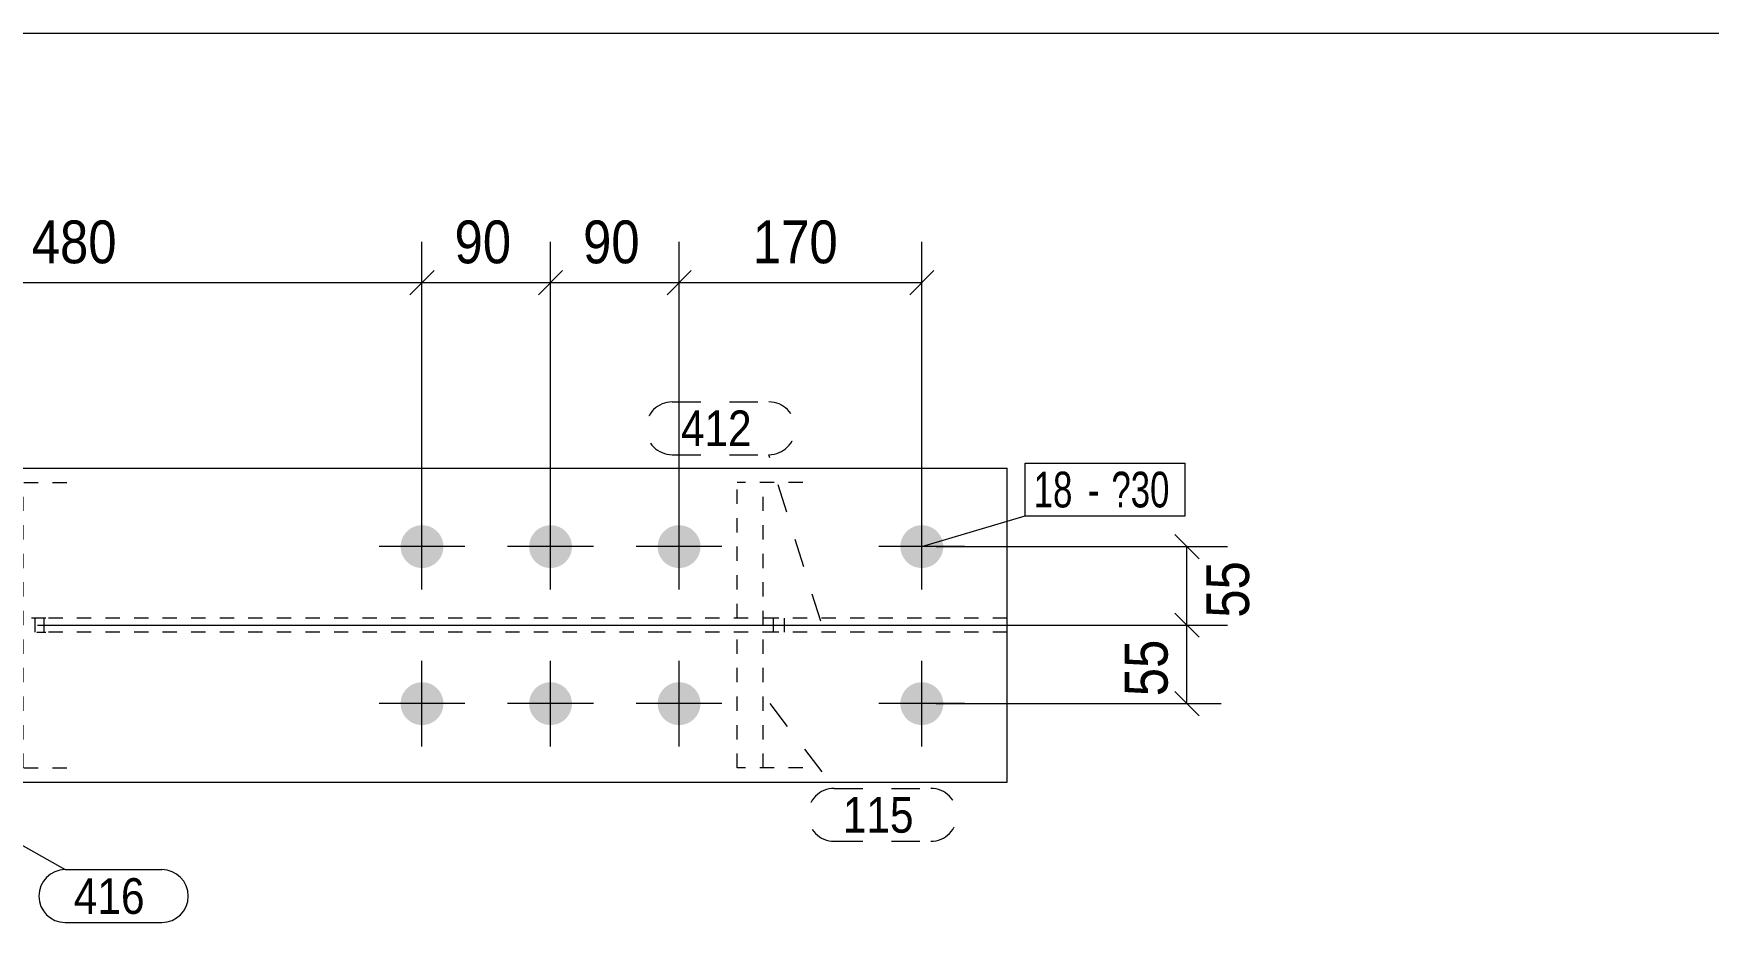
# Model space of a CAD drawing. Header units: millimetres. Extents: x 2 to 579, y 1 to 825.
# Drawn here: x 268.6 to 385.9, y 762.7 to 825 of the extents above; entities that cross this region are included whole.
import ezdxf

# ---------------------------------------------------------------- set-up
doc = ezdxf.new("R2010")
doc.units = ezdxf.units.MM
for name, pattern in [('XKITLINE00', [0]), ('XKITLINE01', [4, 1, -1, 1, -1]), ('XKITLINE02', [4, 2, -2]), ('XKITLINE03', [6, 3, -1, 1, -1])]:
    doc.linetypes.add(name, pattern=pattern)
for name, color, linetype, lineweight in [('Bolt', 3, 'Continuous', 0), ('BoltMark', 7, 'Continuous', 0), ('Dimensions', 7, 'Continuous', 0), ('DrawingSheet', 5, 'Continuous', 0), ('Part', 2, 'Continuous', 0), ('PartMark', 7, 'Continuous', 0)]:
    doc.layers.add(name, color=color, linetype=linetype, lineweight=lineweight)
doc.styles.add('ARIAL', font='ARIAL.TTF')
doc.styles.add('ARIAL_NARROW', font='ARIALN.TTF')

# ---------------------------------------------------------------- blocks, each defined once
blk = doc.blocks.new('*A111')
at = {"layer": 'Bolt'}
for points in [[(295.8, 787.55), (295.76, 787.55), (295.72, 787.55), (295.69, 787.56), (295.65, 787.56), (295.61, 787.57), (295.58, 787.57), (295.54, 787.58), (295.51, 787.59), (295.47, 787.59), (295.43, 787.6), (295.4, 787.61), (295.36, 787.63), (295.33, 787.64), (295.29, 787.65), (295.26, 787.66), (295.23, 787.68), (295.19, 787.69), (295.16, 787.71), (295.13, 787.73), (295.09, 787.74), (295.06, 787.76), (295.03, 787.78), (295, 787.8), (294.97, 787.82), (294.94, 787.85), (294.91, 787.87), (294.88, 787.89), (294.85, 787.91), (294.83, 787.94), (294.8, 787.96), (294.77, 787.99), (294.75, 788.02), (294.72, 788.04), (294.7, 788.07), (294.67, 788.1), (294.65, 788.13), (294.63, 788.16), (294.61, 788.19), (294.59, 788.22), (294.57, 788.25), (294.55, 788.28), (294.53, 788.31), (294.51, 788.34), (294.49, 788.38), (294.48, 788.41), (294.46, 788.44), (294.45, 788.48), (294.43, 788.51), (294.42, 788.54), (294.41, 788.58), (294.4, 788.61), (294.39, 788.65), (294.38, 788.69), (294.37, 788.72), (294.36, 788.76), (294.36, 788.79), (294.35, 788.83), (294.35, 788.87), (294.34, 788.9), (294.34, 788.94), (294.34, 788.98), (294.33, 789.01), (294.33, 789.05), (294.33, 789.09), (294.34, 789.12), (294.34, 789.16), (294.34, 789.2), (294.35, 789.23), (294.35, 789.27), (294.36, 789.31), (294.36, 789.34), (294.37, 789.38), (294.38, 789.41), (294.39, 789.45), (294.4, 789.49), (294.41, 789.52), (294.42, 789.56), (294.43, 789.59), (294.45, 789.62), (294.46, 789.66), (294.48, 789.69), (294.49, 789.72), (294.51, 789.76), (294.53, 789.79), (294.55, 789.82), (294.57, 789.85), (294.59, 789.88), (294.61, 789.91), (294.63, 789.94), (294.65, 789.97), (294.67, 790), (294.7, 790.03), (294.72, 790.06), (294.75, 790.08), (294.77, 790.11), (294.8, 790.14), (294.83, 790.16), (294.85, 790.19), (294.88, 790.21), (294.91, 790.23), (294.94, 790.25), (294.97, 790.28), (295, 790.3), (295.03, 790.32), (295.06, 790.34), (295.09, 790.36), (295.13, 790.37), (295.16, 790.39), (295.19, 790.41), (295.23, 790.42), (295.26, 790.44), (295.29, 790.45), (295.33, 790.46), (295.36, 790.47), (295.4, 790.49), (295.43, 790.5), (295.47, 790.51), (295.51, 790.51), (295.54, 790.52), (295.58, 790.53), (295.61, 790.53), (295.65, 790.54), (295.69, 790.54), (295.72, 790.55), (295.76, 790.55), (295.8, 790.55), (295.83, 790.55), (295.87, 790.55), (295.91, 790.55), (295.94, 790.55), (295.98, 790.54), (296.02, 790.54), (296.05, 790.53), (296.09, 790.53), (296.13, 790.52), (296.16, 790.51), (296.2, 790.51), (296.23, 790.5), (296.27, 790.49), (296.3, 790.47), (296.34, 790.46), (296.37, 790.45), (296.41, 790.44), (296.44, 790.42), (296.48, 790.41), (296.51, 790.39), (296.54, 790.37), (296.57, 790.36), (296.6, 790.34), (296.64, 790.32), (296.67, 790.3), (296.7, 790.28), (296.73, 790.25), (296.76, 790.23), (296.79, 790.21), (296.81, 790.19), (296.84, 790.16), (296.87, 790.14), (296.89, 790.11), (296.92, 790.08), (296.95, 790.06), (296.97, 790.03), (296.99, 790), (297.02, 789.97), (297.04, 789.94), (297.06, 789.91), (297.08, 789.88), (297.1, 789.85), (297.12, 789.82), (297.14, 789.79), (297.16, 789.76), (297.17, 789.72), (297.19, 789.69), (297.21, 789.66), (297.22, 789.62), (297.23, 789.59), (297.25, 789.56), (297.26, 789.52), (297.27, 789.49), (297.28, 789.45), (297.29, 789.41), (297.3, 789.38), (297.3, 789.34), (297.31, 789.31), (297.32, 789.27), (297.32, 789.23), (297.33, 789.2), (297.33, 789.16), (297.33, 789.12), (297.33, 789.09), (297.33, 789.05), (297.33, 789.01), (297.33, 788.98), (297.33, 788.94), (297.33, 788.9), (297.32, 788.87), (297.32, 788.83), (297.31, 788.79), (297.3, 788.76), (297.3, 788.72), (297.29, 788.69), (297.28, 788.65), (297.27, 788.61), (297.26, 788.58), (297.25, 788.54), (297.23, 788.51), (297.22, 788.48), (297.21, 788.44), (297.19, 788.41), (297.17, 788.38), (297.16, 788.34), (297.14, 788.31), (297.12, 788.28), (297.1, 788.25), (297.08, 788.22), (297.06, 788.19), (297.04, 788.16), (297.02, 788.13), (296.99, 788.1), (296.97, 788.07), (296.95, 788.04), (296.92, 788.02), (296.89, 787.99), (296.87, 787.96), (296.84, 787.94), (296.81, 787.91), (296.79, 787.89), (296.76, 787.87), (296.73, 787.85), (296.7, 787.82), (296.67, 787.8), (296.64, 787.78), (296.6, 787.76), (296.57, 787.74), (296.54, 787.73), (296.51, 787.71), (296.48, 787.69), (296.44, 787.68), (296.41, 787.66), (296.37, 787.65), (296.34, 787.64), (296.3, 787.63), (296.27, 787.61), (296.23, 787.6), (296.2, 787.59), (296.16, 787.59), (296.13, 787.58), (296.09, 787.57), (296.05, 787.57), (296.02, 787.56), (295.98, 787.56), (295.94, 787.55), (295.91, 787.55), (295.87, 787.55), (295.83, 787.55)], [(304.8, 787.55), (304.76, 787.55), (304.72, 787.55), (304.69, 787.56), (304.65, 787.56), (304.61, 787.57), (304.58, 787.57), (304.54, 787.58), (304.51, 787.59), (304.47, 787.59), (304.43, 787.6), (304.4, 787.61), (304.36, 787.63), (304.33, 787.64), (304.29, 787.65), (304.26, 787.66), (304.23, 787.68), (304.19, 787.69), (304.16, 787.71), (304.13, 787.73), (304.09, 787.74), (304.06, 787.76), (304.03, 787.78), (304, 787.8), (303.97, 787.82), (303.94, 787.85), (303.91, 787.87), (303.88, 787.89), (303.85, 787.91), (303.83, 787.94), (303.8, 787.96), (303.77, 787.99), (303.75, 788.02), (303.72, 788.04), (303.7, 788.07), (303.67, 788.1), (303.65, 788.13), (303.63, 788.16), (303.61, 788.19), (303.59, 788.22), (303.57, 788.25), (303.55, 788.28), (303.53, 788.31), (303.51, 788.34), (303.49, 788.38), (303.48, 788.41), (303.46, 788.44), (303.45, 788.48), (303.43, 788.51), (303.42, 788.54), (303.41, 788.58), (303.4, 788.61), (303.39, 788.65), (303.38, 788.69), (303.37, 788.72), (303.36, 788.76), (303.36, 788.79), (303.35, 788.83), (303.35, 788.87), (303.34, 788.9), (303.34, 788.94), (303.34, 788.98), (303.33, 789.01), (303.33, 789.05), (303.33, 789.09), (303.34, 789.12), (303.34, 789.16), (303.34, 789.2), (303.35, 789.23), (303.35, 789.27), (303.36, 789.31), (303.36, 789.34), (303.37, 789.38), (303.38, 789.41), (303.39, 789.45), (303.4, 789.49), (303.41, 789.52), (303.42, 789.56), (303.43, 789.59), (303.45, 789.62), (303.46, 789.66), (303.48, 789.69), (303.49, 789.72), (303.51, 789.76), (303.53, 789.79), (303.55, 789.82), (303.57, 789.85), (303.59, 789.88), (303.61, 789.91), (303.63, 789.94), (303.65, 789.97), (303.67, 790), (303.7, 790.03), (303.72, 790.06), (303.75, 790.08), (303.77, 790.11), (303.8, 790.14), (303.83, 790.16), (303.85, 790.19), (303.88, 790.21), (303.91, 790.23), (303.94, 790.25), (303.97, 790.28), (304, 790.3), (304.03, 790.32), (304.06, 790.34), (304.09, 790.36), (304.13, 790.37), (304.16, 790.39), (304.19, 790.41), (304.23, 790.42), (304.26, 790.44), (304.29, 790.45), (304.33, 790.46), (304.36, 790.47), (304.4, 790.49), (304.43, 790.5), (304.47, 790.51), (304.51, 790.51), (304.54, 790.52), (304.58, 790.53), (304.61, 790.53), (304.65, 790.54), (304.69, 790.54), (304.72, 790.55), (304.76, 790.55), (304.8, 790.55), (304.83, 790.55), (304.87, 790.55), (304.91, 790.55), (304.94, 790.55), (304.98, 790.54), (305.02, 790.54), (305.05, 790.53), (305.09, 790.53), (305.13, 790.52), (305.16, 790.51), (305.2, 790.51), (305.23, 790.5), (305.27, 790.49), (305.3, 790.47), (305.34, 790.46), (305.37, 790.45), (305.41, 790.44), (305.44, 790.42), (305.48, 790.41), (305.51, 790.39), (305.54, 790.37), (305.57, 790.36), (305.6, 790.34), (305.64, 790.32), (305.67, 790.3), (305.7, 790.28), (305.73, 790.25), (305.76, 790.23), (305.79, 790.21), (305.81, 790.19), (305.84, 790.16), (305.87, 790.14), (305.89, 790.11), (305.92, 790.08), (305.95, 790.06), (305.97, 790.03), (305.99, 790), (306.02, 789.97), (306.04, 789.94), (306.06, 789.91), (306.08, 789.88), (306.1, 789.85), (306.12, 789.82), (306.14, 789.79), (306.16, 789.76), (306.17, 789.72), (306.19, 789.69), (306.21, 789.66), (306.22, 789.62), (306.23, 789.59), (306.25, 789.56), (306.26, 789.52), (306.27, 789.49), (306.28, 789.45), (306.29, 789.41), (306.3, 789.38), (306.3, 789.34), (306.31, 789.31), (306.32, 789.27), (306.32, 789.23), (306.33, 789.2), (306.33, 789.16), (306.33, 789.12), (306.33, 789.09), (306.33, 789.05), (306.33, 789.01), (306.33, 788.98), (306.33, 788.94), (306.33, 788.9), (306.32, 788.87), (306.32, 788.83), (306.31, 788.79), (306.3, 788.76), (306.3, 788.72), (306.29, 788.69), (306.28, 788.65), (306.27, 788.61), (306.26, 788.58), (306.25, 788.54), (306.23, 788.51), (306.22, 788.48), (306.21, 788.44), (306.19, 788.41), (306.17, 788.38), (306.16, 788.34), (306.14, 788.31), (306.12, 788.28), (306.1, 788.25), (306.08, 788.22), (306.06, 788.19), (306.04, 788.16), (306.02, 788.13), (305.99, 788.1), (305.97, 788.07), (305.95, 788.04), (305.92, 788.02), (305.89, 787.99), (305.87, 787.96), (305.84, 787.94), (305.81, 787.91), (305.79, 787.89), (305.76, 787.87), (305.73, 787.85), (305.7, 787.82), (305.67, 787.8), (305.64, 787.78), (305.6, 787.76), (305.57, 787.74), (305.54, 787.73), (305.51, 787.71), (305.48, 787.69), (305.44, 787.68), (305.41, 787.66), (305.37, 787.65), (305.34, 787.64), (305.3, 787.63), (305.27, 787.61), (305.23, 787.6), (305.2, 787.59), (305.16, 787.59), (305.13, 787.58), (305.09, 787.57), (305.05, 787.57), (305.02, 787.56), (304.98, 787.56), (304.94, 787.55), (304.91, 787.55), (304.87, 787.55), (304.83, 787.55)], [(313.8, 787.55), (313.76, 787.55), (313.72, 787.55), (313.69, 787.56), (313.65, 787.56), (313.61, 787.57), (313.58, 787.57), (313.54, 787.58), (313.51, 787.59), (313.47, 787.59), (313.43, 787.6), (313.4, 787.61), (313.36, 787.63), (313.33, 787.64), (313.29, 787.65), (313.26, 787.66), (313.23, 787.68), (313.19, 787.69), (313.16, 787.71), (313.13, 787.73), (313.09, 787.74), (313.06, 787.76), (313.03, 787.78), (313, 787.8), (312.97, 787.82), (312.94, 787.85), (312.91, 787.87), (312.88, 787.89), (312.85, 787.91), (312.83, 787.94), (312.8, 787.96), (312.77, 787.99), (312.75, 788.02), (312.72, 788.04), (312.7, 788.07), (312.67, 788.1), (312.65, 788.13), (312.63, 788.16), (312.61, 788.19), (312.59, 788.22), (312.57, 788.25), (312.55, 788.28), (312.53, 788.31), (312.51, 788.34), (312.49, 788.38), (312.48, 788.41), (312.46, 788.44), (312.45, 788.48), (312.43, 788.51), (312.42, 788.54), (312.41, 788.58), (312.4, 788.61), (312.39, 788.65), (312.38, 788.69), (312.37, 788.72), (312.36, 788.76), (312.36, 788.79), (312.35, 788.83), (312.35, 788.87), (312.34, 788.9), (312.34, 788.94), (312.34, 788.98), (312.33, 789.01), (312.33, 789.05), (312.33, 789.09), (312.34, 789.12), (312.34, 789.16), (312.34, 789.2), (312.35, 789.23), (312.35, 789.27), (312.36, 789.31), (312.36, 789.34), (312.37, 789.38), (312.38, 789.41), (312.39, 789.45), (312.4, 789.49), (312.41, 789.52), (312.42, 789.56), (312.43, 789.59), (312.45, 789.62), (312.46, 789.66), (312.48, 789.69), (312.49, 789.72), (312.51, 789.76), (312.53, 789.79), (312.55, 789.82), (312.57, 789.85), (312.59, 789.88), (312.61, 789.91), (312.63, 789.94), (312.65, 789.97), (312.67, 790), (312.7, 790.03), (312.72, 790.06), (312.75, 790.08), (312.77, 790.11), (312.8, 790.14), (312.83, 790.16), (312.85, 790.19), (312.88, 790.21), (312.91, 790.23), (312.94, 790.25), (312.97, 790.28), (313, 790.3), (313.03, 790.32), (313.06, 790.34), (313.09, 790.36), (313.13, 790.37), (313.16, 790.39), (313.19, 790.41), (313.23, 790.42), (313.26, 790.44), (313.29, 790.45), (313.33, 790.46), (313.36, 790.47), (313.4, 790.49), (313.43, 790.5), (313.47, 790.51), (313.51, 790.51), (313.54, 790.52), (313.58, 790.53), (313.61, 790.53), (313.65, 790.54), (313.69, 790.54), (313.72, 790.55), (313.76, 790.55), (313.8, 790.55), (313.83, 790.55), (313.87, 790.55), (313.91, 790.55), (313.94, 790.55), (313.98, 790.54), (314.02, 790.54), (314.05, 790.53), (314.09, 790.53), (314.13, 790.52), (314.16, 790.51), (314.2, 790.51), (314.23, 790.5), (314.27, 790.49), (314.3, 790.47), (314.34, 790.46), (314.37, 790.45), (314.41, 790.44), (314.44, 790.42), (314.48, 790.41), (314.51, 790.39), (314.54, 790.37), (314.57, 790.36), (314.6, 790.34), (314.64, 790.32), (314.67, 790.3), (314.7, 790.28), (314.73, 790.25), (314.76, 790.23), (314.79, 790.21), (314.81, 790.19), (314.84, 790.16), (314.87, 790.14), (314.89, 790.11), (314.92, 790.08), (314.95, 790.06), (314.97, 790.03), (314.99, 790), (315.02, 789.97), (315.04, 789.94), (315.06, 789.91), (315.08, 789.88), (315.1, 789.85), (315.12, 789.82), (315.14, 789.79), (315.16, 789.76), (315.17, 789.72), (315.19, 789.69), (315.21, 789.66), (315.22, 789.62), (315.23, 789.59), (315.25, 789.56), (315.26, 789.52), (315.27, 789.49), (315.28, 789.45), (315.29, 789.41), (315.3, 789.38), (315.3, 789.34), (315.31, 789.31), (315.32, 789.27), (315.32, 789.23), (315.33, 789.2), (315.33, 789.16), (315.33, 789.12), (315.33, 789.09), (315.33, 789.05), (315.33, 789.01), (315.33, 788.98), (315.33, 788.94), (315.33, 788.9), (315.32, 788.87), (315.32, 788.83), (315.31, 788.79), (315.3, 788.76), (315.3, 788.72), (315.29, 788.69), (315.28, 788.65), (315.27, 788.61), (315.26, 788.58), (315.25, 788.54), (315.23, 788.51), (315.22, 788.48), (315.21, 788.44), (315.19, 788.41), (315.17, 788.38), (315.16, 788.34), (315.14, 788.31), (315.12, 788.28), (315.1, 788.25), (315.08, 788.22), (315.06, 788.19), (315.04, 788.16), (315.02, 788.13), (314.99, 788.1), (314.97, 788.07), (314.95, 788.04), (314.92, 788.02), (314.89, 787.99), (314.87, 787.96), (314.84, 787.94), (314.81, 787.91), (314.79, 787.89), (314.76, 787.87), (314.73, 787.85), (314.7, 787.82), (314.67, 787.8), (314.64, 787.78), (314.6, 787.76), (314.57, 787.74), (314.54, 787.73), (314.51, 787.71), (314.48, 787.69), (314.44, 787.68), (314.41, 787.66), (314.37, 787.65), (314.34, 787.64), (314.3, 787.63), (314.27, 787.61), (314.23, 787.6), (314.2, 787.59), (314.16, 787.59), (314.13, 787.58), (314.09, 787.57), (314.05, 787.57), (314.02, 787.56), (313.98, 787.56), (313.94, 787.55), (313.91, 787.55), (313.87, 787.55), (313.83, 787.55)], [(330.8, 787.55), (330.76, 787.55), (330.72, 787.55), (330.69, 787.56), (330.65, 787.56), (330.61, 787.57), (330.58, 787.57), (330.54, 787.58), (330.51, 787.59), (330.47, 787.59), (330.43, 787.6), (330.4, 787.61), (330.36, 787.63), (330.33, 787.64), (330.29, 787.65), (330.26, 787.66), (330.23, 787.68), (330.19, 787.69), (330.16, 787.71), (330.13, 787.73), (330.09, 787.74), (330.06, 787.76), (330.03, 787.78), (330, 787.8), (329.97, 787.82), (329.94, 787.85), (329.91, 787.87), (329.88, 787.89), (329.85, 787.91), (329.83, 787.94), (329.8, 787.96), (329.77, 787.99), (329.75, 788.02), (329.72, 788.04), (329.7, 788.07), (329.67, 788.1), (329.65, 788.13), (329.63, 788.16), (329.61, 788.19), (329.59, 788.22), (329.57, 788.25), (329.55, 788.28), (329.53, 788.31), (329.51, 788.34), (329.49, 788.38), (329.48, 788.41), (329.46, 788.44), (329.45, 788.48), (329.43, 788.51), (329.42, 788.54), (329.41, 788.58), (329.4, 788.61), (329.39, 788.65), (329.38, 788.69), (329.37, 788.72), (329.36, 788.76), (329.36, 788.79), (329.35, 788.83), (329.35, 788.87), (329.34, 788.9), (329.34, 788.94), (329.34, 788.98), (329.33, 789.01), (329.33, 789.05), (329.33, 789.09), (329.34, 789.12), (329.34, 789.16), (329.34, 789.2), (329.35, 789.23), (329.35, 789.27), (329.36, 789.31), (329.36, 789.34), (329.37, 789.38), (329.38, 789.41), (329.39, 789.45), (329.4, 789.49), (329.41, 789.52), (329.42, 789.56), (329.43, 789.59), (329.45, 789.62), (329.46, 789.66), (329.48, 789.69), (329.49, 789.72), (329.51, 789.76), (329.53, 789.79), (329.55, 789.82), (329.57, 789.85), (329.59, 789.88), (329.61, 789.91), (329.63, 789.94), (329.65, 789.97), (329.67, 790), (329.7, 790.03), (329.72, 790.06), (329.75, 790.08), (329.77, 790.11), (329.8, 790.14), (329.83, 790.16), (329.85, 790.19), (329.88, 790.21), (329.91, 790.23), (329.94, 790.25), (329.97, 790.28), (330, 790.3), (330.03, 790.32), (330.06, 790.34), (330.09, 790.36), (330.13, 790.37), (330.16, 790.39), (330.19, 790.41), (330.23, 790.42), (330.26, 790.44), (330.29, 790.45), (330.33, 790.46), (330.36, 790.47), (330.4, 790.49), (330.43, 790.5), (330.47, 790.51), (330.51, 790.51), (330.54, 790.52), (330.58, 790.53), (330.61, 790.53), (330.65, 790.54), (330.69, 790.54), (330.72, 790.55), (330.76, 790.55), (330.8, 790.55), (330.83, 790.55), (330.87, 790.55), (330.91, 790.55), (330.94, 790.55), (330.98, 790.54), (331.02, 790.54), (331.05, 790.53), (331.09, 790.53), (331.13, 790.52), (331.16, 790.51), (331.2, 790.51), (331.23, 790.5), (331.27, 790.49), (331.3, 790.47), (331.34, 790.46), (331.37, 790.45), (331.41, 790.44), (331.44, 790.42), (331.48, 790.41), (331.51, 790.39), (331.54, 790.37), (331.57, 790.36), (331.6, 790.34), (331.64, 790.32), (331.67, 790.3), (331.7, 790.28), (331.73, 790.25), (331.76, 790.23), (331.79, 790.21), (331.81, 790.19), (331.84, 790.16), (331.87, 790.14), (331.89, 790.11), (331.92, 790.08), (331.95, 790.06), (331.97, 790.03), (331.99, 790), (332.02, 789.97), (332.04, 789.94), (332.06, 789.91), (332.08, 789.88), (332.1, 789.85), (332.12, 789.82), (332.14, 789.79), (332.16, 789.76), (332.17, 789.72), (332.19, 789.69), (332.21, 789.66), (332.22, 789.62), (332.23, 789.59), (332.25, 789.56), (332.26, 789.52), (332.27, 789.49), (332.28, 789.45), (332.29, 789.41), (332.3, 789.38), (332.3, 789.34), (332.31, 789.31), (332.32, 789.27), (332.32, 789.23), (332.33, 789.2), (332.33, 789.16), (332.33, 789.12), (332.33, 789.09), (332.33, 789.05), (332.33, 789.01), (332.33, 788.98), (332.33, 788.94), (332.33, 788.9), (332.32, 788.87), (332.32, 788.83), (332.31, 788.79), (332.3, 788.76), (332.3, 788.72), (332.29, 788.69), (332.28, 788.65), (332.27, 788.61), (332.26, 788.58), (332.25, 788.54), (332.23, 788.51), (332.22, 788.48), (332.21, 788.44), (332.19, 788.41), (332.17, 788.38), (332.16, 788.34), (332.14, 788.31), (332.12, 788.28), (332.1, 788.25), (332.08, 788.22), (332.06, 788.19), (332.04, 788.16), (332.02, 788.13), (331.99, 788.1), (331.97, 788.07), (331.95, 788.04), (331.92, 788.02), (331.89, 787.99), (331.87, 787.96), (331.84, 787.94), (331.81, 787.91), (331.79, 787.89), (331.76, 787.87), (331.73, 787.85), (331.7, 787.82), (331.67, 787.8), (331.64, 787.78), (331.6, 787.76), (331.57, 787.74), (331.54, 787.73), (331.51, 787.71), (331.48, 787.69), (331.44, 787.68), (331.41, 787.66), (331.37, 787.65), (331.34, 787.64), (331.3, 787.63), (331.27, 787.61), (331.23, 787.6), (331.2, 787.59), (331.16, 787.59), (331.13, 787.58), (331.09, 787.57), (331.05, 787.57), (331.02, 787.56), (330.98, 787.56), (330.94, 787.55), (330.91, 787.55), (330.87, 787.55), (330.83, 787.55)], [(295.8, 776.55), (295.76, 776.55), (295.72, 776.55), (295.69, 776.56), (295.65, 776.56), (295.61, 776.57), (295.58, 776.57), (295.54, 776.58), (295.51, 776.59), (295.47, 776.59), (295.43, 776.6), (295.4, 776.61), (295.36, 776.63), (295.33, 776.64), (295.29, 776.65), (295.26, 776.66), (295.23, 776.68), (295.19, 776.69), (295.16, 776.71), (295.13, 776.73), (295.09, 776.74), (295.06, 776.76), (295.03, 776.78), (295, 776.8), (294.97, 776.82), (294.94, 776.85), (294.91, 776.87), (294.88, 776.89), (294.85, 776.91), (294.83, 776.94), (294.8, 776.96), (294.77, 776.99), (294.75, 777.02), (294.72, 777.04), (294.7, 777.07), (294.67, 777.1), (294.65, 777.13), (294.63, 777.16), (294.61, 777.19), (294.59, 777.22), (294.57, 777.25), (294.55, 777.28), (294.53, 777.31), (294.51, 777.34), (294.49, 777.38), (294.48, 777.41), (294.46, 777.44), (294.45, 777.48), (294.43, 777.51), (294.42, 777.54), (294.41, 777.58), (294.4, 777.61), (294.39, 777.65), (294.38, 777.69), (294.37, 777.72), (294.36, 777.76), (294.36, 777.79), (294.35, 777.83), (294.35, 777.87), (294.34, 777.9), (294.34, 777.94), (294.34, 777.98), (294.33, 778.01), (294.33, 778.05), (294.33, 778.09), (294.34, 778.12), (294.34, 778.16), (294.34, 778.2), (294.35, 778.23), (294.35, 778.27), (294.36, 778.31), (294.36, 778.34), (294.37, 778.38), (294.38, 778.41), (294.39, 778.45), (294.4, 778.49), (294.41, 778.52), (294.42, 778.56), (294.43, 778.59), (294.45, 778.62), (294.46, 778.66), (294.48, 778.69), (294.49, 778.72), (294.51, 778.76), (294.53, 778.79), (294.55, 778.82), (294.57, 778.85), (294.59, 778.88), (294.61, 778.91), (294.63, 778.94), (294.65, 778.97), (294.67, 779), (294.7, 779.03), (294.72, 779.06), (294.75, 779.08), (294.77, 779.11), (294.8, 779.14), (294.83, 779.16), (294.85, 779.19), (294.88, 779.21), (294.91, 779.23), (294.94, 779.25), (294.97, 779.28), (295, 779.3), (295.03, 779.32), (295.06, 779.34), (295.09, 779.36), (295.13, 779.37), (295.16, 779.39), (295.19, 779.41), (295.23, 779.42), (295.26, 779.44), (295.29, 779.45), (295.33, 779.46), (295.36, 779.47), (295.4, 779.49), (295.43, 779.5), (295.47, 779.51), (295.51, 779.51), (295.54, 779.52), (295.58, 779.53), (295.61, 779.53), (295.65, 779.54), (295.69, 779.54), (295.72, 779.55), (295.76, 779.55), (295.8, 779.55), (295.83, 779.55), (295.87, 779.55), (295.91, 779.55), (295.94, 779.55), (295.98, 779.54), (296.02, 779.54), (296.05, 779.53), (296.09, 779.53), (296.13, 779.52), (296.16, 779.51), (296.2, 779.51), (296.23, 779.5), (296.27, 779.49), (296.3, 779.47), (296.34, 779.46), (296.37, 779.45), (296.41, 779.44), (296.44, 779.42), (296.48, 779.41), (296.51, 779.39), (296.54, 779.37), (296.57, 779.36), (296.6, 779.34), (296.64, 779.32), (296.67, 779.3), (296.7, 779.28), (296.73, 779.25), (296.76, 779.23), (296.79, 779.21), (296.81, 779.19), (296.84, 779.16), (296.87, 779.14), (296.89, 779.11), (296.92, 779.08), (296.95, 779.06), (296.97, 779.03), (296.99, 779), (297.02, 778.97), (297.04, 778.94), (297.06, 778.91), (297.08, 778.88), (297.1, 778.85), (297.12, 778.82), (297.14, 778.79), (297.16, 778.76), (297.17, 778.72), (297.19, 778.69), (297.21, 778.66), (297.22, 778.62), (297.23, 778.59), (297.25, 778.56), (297.26, 778.52), (297.27, 778.49), (297.28, 778.45), (297.29, 778.41), (297.3, 778.38), (297.3, 778.34), (297.31, 778.31), (297.32, 778.27), (297.32, 778.23), (297.33, 778.2), (297.33, 778.16), (297.33, 778.12), (297.33, 778.09), (297.33, 778.05), (297.33, 778.01), (297.33, 777.98), (297.33, 777.94), (297.33, 777.9), (297.32, 777.87), (297.32, 777.83), (297.31, 777.79), (297.3, 777.76), (297.3, 777.72), (297.29, 777.69), (297.28, 777.65), (297.27, 777.61), (297.26, 777.58), (297.25, 777.54), (297.23, 777.51), (297.22, 777.48), (297.21, 777.44), (297.19, 777.41), (297.17, 777.38), (297.16, 777.34), (297.14, 777.31), (297.12, 777.28), (297.1, 777.25), (297.08, 777.22), (297.06, 777.19), (297.04, 777.16), (297.02, 777.13), (296.99, 777.1), (296.97, 777.07), (296.95, 777.04), (296.92, 777.02), (296.89, 776.99), (296.87, 776.96), (296.84, 776.94), (296.81, 776.91), (296.79, 776.89), (296.76, 776.87), (296.73, 776.85), (296.7, 776.82), (296.67, 776.8), (296.64, 776.78), (296.6, 776.76), (296.57, 776.74), (296.54, 776.73), (296.51, 776.71), (296.48, 776.69), (296.44, 776.68), (296.41, 776.66), (296.37, 776.65), (296.34, 776.64), (296.3, 776.63), (296.27, 776.61), (296.23, 776.6), (296.2, 776.59), (296.16, 776.59), (296.13, 776.58), (296.09, 776.57), (296.05, 776.57), (296.02, 776.56), (295.98, 776.56), (295.94, 776.55), (295.91, 776.55), (295.87, 776.55), (295.83, 776.55)], [(304.8, 776.55), (304.76, 776.55), (304.72, 776.55), (304.69, 776.56), (304.65, 776.56), (304.61, 776.57), (304.58, 776.57), (304.54, 776.58), (304.51, 776.59), (304.47, 776.59), (304.43, 776.6), (304.4, 776.61), (304.36, 776.63), (304.33, 776.64), (304.29, 776.65), (304.26, 776.66), (304.23, 776.68), (304.19, 776.69), (304.16, 776.71), (304.13, 776.73), (304.09, 776.74), (304.06, 776.76), (304.03, 776.78), (304, 776.8), (303.97, 776.82), (303.94, 776.85), (303.91, 776.87), (303.88, 776.89), (303.85, 776.91), (303.83, 776.94), (303.8, 776.96), (303.77, 776.99), (303.75, 777.02), (303.72, 777.04), (303.7, 777.07), (303.67, 777.1), (303.65, 777.13), (303.63, 777.16), (303.61, 777.19), (303.59, 777.22), (303.57, 777.25), (303.55, 777.28), (303.53, 777.31), (303.51, 777.34), (303.49, 777.38), (303.48, 777.41), (303.46, 777.44), (303.45, 777.48), (303.43, 777.51), (303.42, 777.54), (303.41, 777.58), (303.4, 777.61), (303.39, 777.65), (303.38, 777.69), (303.37, 777.72), (303.36, 777.76), (303.36, 777.79), (303.35, 777.83), (303.35, 777.87), (303.34, 777.9), (303.34, 777.94), (303.34, 777.98), (303.33, 778.01), (303.33, 778.05), (303.33, 778.09), (303.34, 778.12), (303.34, 778.16), (303.34, 778.2), (303.35, 778.23), (303.35, 778.27), (303.36, 778.31), (303.36, 778.34), (303.37, 778.38), (303.38, 778.41), (303.39, 778.45), (303.4, 778.49), (303.41, 778.52), (303.42, 778.56), (303.43, 778.59), (303.45, 778.62), (303.46, 778.66), (303.48, 778.69), (303.49, 778.72), (303.51, 778.76), (303.53, 778.79), (303.55, 778.82), (303.57, 778.85), (303.59, 778.88), (303.61, 778.91), (303.63, 778.94), (303.65, 778.97), (303.67, 779), (303.7, 779.03), (303.72, 779.06), (303.75, 779.08), (303.77, 779.11), (303.8, 779.14), (303.83, 779.16), (303.85, 779.19), (303.88, 779.21), (303.91, 779.23), (303.94, 779.25), (303.97, 779.28), (304, 779.3), (304.03, 779.32), (304.06, 779.34), (304.09, 779.36), (304.13, 779.37), (304.16, 779.39), (304.19, 779.41), (304.23, 779.42), (304.26, 779.44), (304.29, 779.45), (304.33, 779.46), (304.36, 779.47), (304.4, 779.49), (304.43, 779.5), (304.47, 779.51), (304.51, 779.51), (304.54, 779.52), (304.58, 779.53), (304.61, 779.53), (304.65, 779.54), (304.69, 779.54), (304.72, 779.55), (304.76, 779.55), (304.8, 779.55), (304.83, 779.55), (304.87, 779.55), (304.91, 779.55), (304.94, 779.55), (304.98, 779.54), (305.02, 779.54), (305.05, 779.53), (305.09, 779.53), (305.13, 779.52), (305.16, 779.51), (305.2, 779.51), (305.23, 779.5), (305.27, 779.49), (305.3, 779.47), (305.34, 779.46), (305.37, 779.45), (305.41, 779.44), (305.44, 779.42), (305.48, 779.41), (305.51, 779.39), (305.54, 779.37), (305.57, 779.36), (305.6, 779.34), (305.64, 779.32), (305.67, 779.3), (305.7, 779.28), (305.73, 779.25), (305.76, 779.23), (305.79, 779.21), (305.81, 779.19), (305.84, 779.16), (305.87, 779.14), (305.89, 779.11), (305.92, 779.08), (305.95, 779.06), (305.97, 779.03), (305.99, 779), (306.02, 778.97), (306.04, 778.94), (306.06, 778.91), (306.08, 778.88), (306.1, 778.85), (306.12, 778.82), (306.14, 778.79), (306.16, 778.76), (306.17, 778.72), (306.19, 778.69), (306.21, 778.66), (306.22, 778.62), (306.23, 778.59), (306.25, 778.56), (306.26, 778.52), (306.27, 778.49), (306.28, 778.45), (306.29, 778.41), (306.3, 778.38), (306.3, 778.34), (306.31, 778.31), (306.32, 778.27), (306.32, 778.23), (306.33, 778.2), (306.33, 778.16), (306.33, 778.12), (306.33, 778.09), (306.33, 778.05), (306.33, 778.01), (306.33, 777.98), (306.33, 777.94), (306.33, 777.9), (306.32, 777.87), (306.32, 777.83), (306.31, 777.79), (306.3, 777.76), (306.3, 777.72), (306.29, 777.69), (306.28, 777.65), (306.27, 777.61), (306.26, 777.58), (306.25, 777.54), (306.23, 777.51), (306.22, 777.48), (306.21, 777.44), (306.19, 777.41), (306.17, 777.38), (306.16, 777.34), (306.14, 777.31), (306.12, 777.28), (306.1, 777.25), (306.08, 777.22), (306.06, 777.19), (306.04, 777.16), (306.02, 777.13), (305.99, 777.1), (305.97, 777.07), (305.95, 777.04), (305.92, 777.02), (305.89, 776.99), (305.87, 776.96), (305.84, 776.94), (305.81, 776.91), (305.79, 776.89), (305.76, 776.87), (305.73, 776.85), (305.7, 776.82), (305.67, 776.8), (305.64, 776.78), (305.6, 776.76), (305.57, 776.74), (305.54, 776.73), (305.51, 776.71), (305.48, 776.69), (305.44, 776.68), (305.41, 776.66), (305.37, 776.65), (305.34, 776.64), (305.3, 776.63), (305.27, 776.61), (305.23, 776.6), (305.2, 776.59), (305.16, 776.59), (305.13, 776.58), (305.09, 776.57), (305.05, 776.57), (305.02, 776.56), (304.98, 776.56), (304.94, 776.55), (304.91, 776.55), (304.87, 776.55), (304.83, 776.55)], [(313.8, 776.55), (313.76, 776.55), (313.72, 776.55), (313.69, 776.56), (313.65, 776.56), (313.61, 776.57), (313.58, 776.57), (313.54, 776.58), (313.51, 776.59), (313.47, 776.59), (313.43, 776.6), (313.4, 776.61), (313.36, 776.63), (313.33, 776.64), (313.29, 776.65), (313.26, 776.66), (313.23, 776.68), (313.19, 776.69), (313.16, 776.71), (313.13, 776.73), (313.09, 776.74), (313.06, 776.76), (313.03, 776.78), (313, 776.8), (312.97, 776.82), (312.94, 776.85), (312.91, 776.87), (312.88, 776.89), (312.85, 776.91), (312.83, 776.94), (312.8, 776.96), (312.77, 776.99), (312.75, 777.02), (312.72, 777.04), (312.7, 777.07), (312.67, 777.1), (312.65, 777.13), (312.63, 777.16), (312.61, 777.19), (312.59, 777.22), (312.57, 777.25), (312.55, 777.28), (312.53, 777.31), (312.51, 777.34), (312.49, 777.38), (312.48, 777.41), (312.46, 777.44), (312.45, 777.48), (312.43, 777.51), (312.42, 777.54), (312.41, 777.58), (312.4, 777.61), (312.39, 777.65), (312.38, 777.69), (312.37, 777.72), (312.36, 777.76), (312.36, 777.79), (312.35, 777.83), (312.35, 777.87), (312.34, 777.9), (312.34, 777.94), (312.34, 777.98), (312.33, 778.01), (312.33, 778.05), (312.33, 778.09), (312.34, 778.12), (312.34, 778.16), (312.34, 778.2), (312.35, 778.23), (312.35, 778.27), (312.36, 778.31), (312.36, 778.34), (312.37, 778.38), (312.38, 778.41), (312.39, 778.45), (312.4, 778.49), (312.41, 778.52), (312.42, 778.56), (312.43, 778.59), (312.45, 778.62), (312.46, 778.66), (312.48, 778.69), (312.49, 778.72), (312.51, 778.76), (312.53, 778.79), (312.55, 778.82), (312.57, 778.85), (312.59, 778.88), (312.61, 778.91), (312.63, 778.94), (312.65, 778.97), (312.67, 779), (312.7, 779.03), (312.72, 779.06), (312.75, 779.08), (312.77, 779.11), (312.8, 779.14), (312.83, 779.16), (312.85, 779.19), (312.88, 779.21), (312.91, 779.23), (312.94, 779.25), (312.97, 779.28), (313, 779.3), (313.03, 779.32), (313.06, 779.34), (313.09, 779.36), (313.13, 779.37), (313.16, 779.39), (313.19, 779.41), (313.23, 779.42), (313.26, 779.44), (313.29, 779.45), (313.33, 779.46), (313.36, 779.47), (313.4, 779.49), (313.43, 779.5), (313.47, 779.51), (313.51, 779.51), (313.54, 779.52), (313.58, 779.53), (313.61, 779.53), (313.65, 779.54), (313.69, 779.54), (313.72, 779.55), (313.76, 779.55), (313.8, 779.55), (313.83, 779.55), (313.87, 779.55), (313.91, 779.55), (313.94, 779.55), (313.98, 779.54), (314.02, 779.54), (314.05, 779.53), (314.09, 779.53), (314.13, 779.52), (314.16, 779.51), (314.2, 779.51), (314.23, 779.5), (314.27, 779.49), (314.3, 779.47), (314.34, 779.46), (314.37, 779.45), (314.41, 779.44), (314.44, 779.42), (314.48, 779.41), (314.51, 779.39), (314.54, 779.37), (314.57, 779.36), (314.6, 779.34), (314.64, 779.32), (314.67, 779.3), (314.7, 779.28), (314.73, 779.25), (314.76, 779.23), (314.79, 779.21), (314.81, 779.19), (314.84, 779.16), (314.87, 779.14), (314.89, 779.11), (314.92, 779.08), (314.95, 779.06), (314.97, 779.03), (314.99, 779), (315.02, 778.97), (315.04, 778.94), (315.06, 778.91), (315.08, 778.88), (315.1, 778.85), (315.12, 778.82), (315.14, 778.79), (315.16, 778.76), (315.17, 778.72), (315.19, 778.69), (315.21, 778.66), (315.22, 778.62), (315.23, 778.59), (315.25, 778.56), (315.26, 778.52), (315.27, 778.49), (315.28, 778.45), (315.29, 778.41), (315.3, 778.38), (315.3, 778.34), (315.31, 778.31), (315.32, 778.27), (315.32, 778.23), (315.33, 778.2), (315.33, 778.16), (315.33, 778.12), (315.33, 778.09), (315.33, 778.05), (315.33, 778.01), (315.33, 777.98), (315.33, 777.94), (315.33, 777.9), (315.32, 777.87), (315.32, 777.83), (315.31, 777.79), (315.3, 777.76), (315.3, 777.72), (315.29, 777.69), (315.28, 777.65), (315.27, 777.61), (315.26, 777.58), (315.25, 777.54), (315.23, 777.51), (315.22, 777.48), (315.21, 777.44), (315.19, 777.41), (315.17, 777.38), (315.16, 777.34), (315.14, 777.31), (315.12, 777.28), (315.1, 777.25), (315.08, 777.22), (315.06, 777.19), (315.04, 777.16), (315.02, 777.13), (314.99, 777.1), (314.97, 777.07), (314.95, 777.04), (314.92, 777.02), (314.89, 776.99), (314.87, 776.96), (314.84, 776.94), (314.81, 776.91), (314.79, 776.89), (314.76, 776.87), (314.73, 776.85), (314.7, 776.82), (314.67, 776.8), (314.64, 776.78), (314.6, 776.76), (314.57, 776.74), (314.54, 776.73), (314.51, 776.71), (314.48, 776.69), (314.44, 776.68), (314.41, 776.66), (314.37, 776.65), (314.34, 776.64), (314.3, 776.63), (314.27, 776.61), (314.23, 776.6), (314.2, 776.59), (314.16, 776.59), (314.13, 776.58), (314.09, 776.57), (314.05, 776.57), (314.02, 776.56), (313.98, 776.56), (313.94, 776.55), (313.91, 776.55), (313.87, 776.55), (313.83, 776.55)], [(330.8, 776.55), (330.76, 776.55), (330.72, 776.55), (330.69, 776.56), (330.65, 776.56), (330.61, 776.57), (330.58, 776.57), (330.54, 776.58), (330.51, 776.59), (330.47, 776.59), (330.43, 776.6), (330.4, 776.61), (330.36, 776.63), (330.33, 776.64), (330.29, 776.65), (330.26, 776.66), (330.23, 776.68), (330.19, 776.69), (330.16, 776.71), (330.13, 776.73), (330.09, 776.74), (330.06, 776.76), (330.03, 776.78), (330, 776.8), (329.97, 776.82), (329.94, 776.85), (329.91, 776.87), (329.88, 776.89), (329.85, 776.91), (329.83, 776.94), (329.8, 776.96), (329.77, 776.99), (329.75, 777.02), (329.72, 777.04), (329.7, 777.07), (329.67, 777.1), (329.65, 777.13), (329.63, 777.16), (329.61, 777.19), (329.59, 777.22), (329.57, 777.25), (329.55, 777.28), (329.53, 777.31), (329.51, 777.34), (329.49, 777.38), (329.48, 777.41), (329.46, 777.44), (329.45, 777.48), (329.43, 777.51), (329.42, 777.54), (329.41, 777.58), (329.4, 777.61), (329.39, 777.65), (329.38, 777.69), (329.37, 777.72), (329.36, 777.76), (329.36, 777.79), (329.35, 777.83), (329.35, 777.87), (329.34, 777.9), (329.34, 777.94), (329.34, 777.98), (329.33, 778.01), (329.33, 778.05), (329.33, 778.09), (329.34, 778.12), (329.34, 778.16), (329.34, 778.2), (329.35, 778.23), (329.35, 778.27), (329.36, 778.31), (329.36, 778.34), (329.37, 778.38), (329.38, 778.41), (329.39, 778.45), (329.4, 778.49), (329.41, 778.52), (329.42, 778.56), (329.43, 778.59), (329.45, 778.62), (329.46, 778.66), (329.48, 778.69), (329.49, 778.72), (329.51, 778.76), (329.53, 778.79), (329.55, 778.82), (329.57, 778.85), (329.59, 778.88), (329.61, 778.91), (329.63, 778.94), (329.65, 778.97), (329.67, 779), (329.7, 779.03), (329.72, 779.06), (329.75, 779.08), (329.77, 779.11), (329.8, 779.14), (329.83, 779.16), (329.85, 779.19), (329.88, 779.21), (329.91, 779.23), (329.94, 779.25), (329.97, 779.28), (330, 779.3), (330.03, 779.32), (330.06, 779.34), (330.09, 779.36), (330.13, 779.37), (330.16, 779.39), (330.19, 779.41), (330.23, 779.42), (330.26, 779.44), (330.29, 779.45), (330.33, 779.46), (330.36, 779.47), (330.4, 779.49), (330.43, 779.5), (330.47, 779.51), (330.51, 779.51), (330.54, 779.52), (330.58, 779.53), (330.61, 779.53), (330.65, 779.54), (330.69, 779.54), (330.72, 779.55), (330.76, 779.55), (330.8, 779.55), (330.83, 779.55), (330.87, 779.55), (330.91, 779.55), (330.94, 779.55), (330.98, 779.54), (331.02, 779.54), (331.05, 779.53), (331.09, 779.53), (331.13, 779.52), (331.16, 779.51), (331.2, 779.51), (331.23, 779.5), (331.27, 779.49), (331.3, 779.47), (331.34, 779.46), (331.37, 779.45), (331.41, 779.44), (331.44, 779.42), (331.48, 779.41), (331.51, 779.39), (331.54, 779.37), (331.57, 779.36), (331.6, 779.34), (331.64, 779.32), (331.67, 779.3), (331.7, 779.28), (331.73, 779.25), (331.76, 779.23), (331.79, 779.21), (331.81, 779.19), (331.84, 779.16), (331.87, 779.14), (331.89, 779.11), (331.92, 779.08), (331.95, 779.06), (331.97, 779.03), (331.99, 779), (332.02, 778.97), (332.04, 778.94), (332.06, 778.91), (332.08, 778.88), (332.1, 778.85), (332.12, 778.82), (332.14, 778.79), (332.16, 778.76), (332.17, 778.72), (332.19, 778.69), (332.21, 778.66), (332.22, 778.62), (332.23, 778.59), (332.25, 778.56), (332.26, 778.52), (332.27, 778.49), (332.28, 778.45), (332.29, 778.41), (332.3, 778.38), (332.3, 778.34), (332.31, 778.31), (332.32, 778.27), (332.32, 778.23), (332.33, 778.2), (332.33, 778.16), (332.33, 778.12), (332.33, 778.09), (332.33, 778.05), (332.33, 778.01), (332.33, 777.98), (332.33, 777.94), (332.33, 777.9), (332.32, 777.87), (332.32, 777.83), (332.31, 777.79), (332.3, 777.76), (332.3, 777.72), (332.29, 777.69), (332.28, 777.65), (332.27, 777.61), (332.26, 777.58), (332.25, 777.54), (332.23, 777.51), (332.22, 777.48), (332.21, 777.44), (332.19, 777.41), (332.17, 777.38), (332.16, 777.34), (332.14, 777.31), (332.12, 777.28), (332.1, 777.25), (332.08, 777.22), (332.06, 777.19), (332.04, 777.16), (332.02, 777.13), (331.99, 777.1), (331.97, 777.07), (331.95, 777.04), (331.92, 777.02), (331.89, 776.99), (331.87, 776.96), (331.84, 776.94), (331.81, 776.91), (331.79, 776.89), (331.76, 776.87), (331.73, 776.85), (331.7, 776.82), (331.67, 776.8), (331.64, 776.78), (331.6, 776.76), (331.57, 776.74), (331.54, 776.73), (331.51, 776.71), (331.48, 776.69), (331.44, 776.68), (331.41, 776.66), (331.37, 776.65), (331.34, 776.64), (331.3, 776.63), (331.27, 776.61), (331.23, 776.6), (331.2, 776.59), (331.16, 776.59), (331.13, 776.58), (331.09, 776.57), (331.05, 776.57), (331.02, 776.56), (330.98, 776.56), (330.94, 776.55), (330.91, 776.55), (330.87, 776.55), (330.83, 776.55)]]:
    blk.add_hatch(color=3, dxfattribs=at).paths.add_polyline_path(points, flags=17)
at = {"layer": 'Bolt', "color": 3, "linetype": 'XKITLINE00', "lineweight": 0}
for p, q in [((295.83, 786.05), (295.83, 792.05)), ((304.83, 786.05), (304.83, 792.05)), ((313.83, 786.05), (313.83, 792.05)), ((330.83, 786.05), (330.83, 792.05)), ((298.83, 789.05), (292.83, 789.05)), ((307.83, 789.05), (301.83, 789.05)), ((316.83, 789.05), (310.83, 789.05)), ((333.83, 789.05), (327.83, 789.05)), ((295.83, 775.05), (295.83, 781.05)), ((304.83, 775.05), (304.83, 781.05)), ((313.83, 775.05), (313.83, 781.05)), ((330.83, 775.05), (330.83, 781.05)), ((298.83, 778.05), (292.83, 778.05)), ((307.83, 778.05), (301.83, 778.05)), ((316.83, 778.05), (310.83, 778.05)), ((333.83, 778.05), (327.83, 778.05))]:
    blk.add_line(p, q, dxfattribs=at)
blk = doc.blocks.new('*A114')
at = {"layer": 'Part', "color": 2, "linetype": 'XKITLINE00', "lineweight": 0}
for p, q in [((194.9, 794.55), (336.81, 794.55)), ((336.81, 772.55), (336.81, 794.55)), ((194.9, 772.55), (336.81, 772.55))]:
    blk.add_line(p, q, dxfattribs=at)
blk = doc.blocks.new('*A115')
at = {"layer": 'Part'}
blk.add_hatch(color=2, dxfattribs=at).paths.add_polyline_path([(264.75, 784.95), (266.35, 784.95), (265.55, 783.55)], flags=17)
at = {"layer": 'Part', "color": 7, "linetype": 'XKITLINE01', "lineweight": 0}
for p, q in [((212.39, 793.55), (206.9, 793.55)), ((206.9, 793.55), (206.9, 773.55)), ((208.85, 784.05), (208.85, 793.55)), ((265.95, 784.05), (265.95, 793.55)), ((265.95, 793.55), (271.44, 793.55)), ((267.9, 773.55), (267.9, 793.55)), ((269.49, 784.05), (208.85, 784.05)), ((208.85, 773.55), (208.85, 783.05)), ((208.85, 783.05), (269.49, 783.05)), ((265.95, 783.05), (265.95, 773.55)), ((206.9, 773.55), (212.39, 773.55)), ((265.95, 773.55), (271.44, 773.55))]:
    blk.add_line(p, q, dxfattribs=at)
at = {"layer": 'Part', "color": 2, "linetype": 'XKITLINE00', "lineweight": 0}
for p, q in [((265.55, 783.55), (264.75, 784.95)), ((264.75, 784.95), (266.35, 784.95)), ((266.35, 784.95), (265.55, 783.55))]:
    blk.add_line(p, q, dxfattribs=at)
at = {"layer": 'Part', "color": 7, "linetype": 'XKITLINE03', "lineweight": 0}
blk.add_line((240.94, 783.55), (231.67, 783.55), dxfattribs=at)
at = {"layer": 'Part', "color": 2, "linetype": 'XKITLINE00', "lineweight": 0}
blk.add_circle((265.55, 784.45), 1, dxfattribs=at)
blk = doc.blocks.new('*A118')
at = {"layer": 'Part', "color": 7, "linetype": 'XKITLINE01', "lineweight": 0}
for p, q in [((322.49, 793.55), (317.9, 793.55)), ((317.9, 784.05), (317.9, 793.55)), ((319.72, 773.55), (319.72, 793.55)), ((320.67, 784.05), (268.74, 784.05)), ((268.74, 783.05), (268.74, 784.05)), ((269.38, 783.05), (269.38, 784.05)), ((320.67, 783.05), (268.74, 783.05)), ((317.9, 773.55), (317.9, 783.05)), ((322.49, 773.55), (317.9, 773.55))]:
    blk.add_line(p, q, dxfattribs=at)
at = {"layer": 'Part', "color": 7, "linetype": 'XKITLINE03', "lineweight": 0}
blk.add_line((286.44, 783.55), (294, 783.55), dxfattribs=at)
blk = doc.blocks.new('*A119')
at = {"layer": 'Part', "color": 7, "linetype": 'XKITLINE01', "lineweight": 0}
for p, q in [((336.81, 784.05), (320.44, 784.05)), ((320.44, 783.05), (320.44, 784.05)), ((321.22, 783.05), (321.22, 784.05)), ((336.81, 783.05), (336.81, 784.05)), ((336.81, 783.05), (320.44, 783.05))]:
    blk.add_line(p, q, dxfattribs=at)
blk = doc.blocks.new('*A121')
at = {"layer": 'DrawingSheet', "color": 5, "linetype": 'XKITLINE00', "lineweight": 0}
blk.add_line((579, 825), (5, 825), dxfattribs=at)
blk = doc.blocks.new('*A291')
at = {"layer": 'Dimensions', "color": 7, "linetype": 'XKITLINE00', "lineweight": 0}
for p, q in [((348.55, 784.4), (350.25, 782.7)), ((268.9, 783.55), (351.8, 783.55)), ((349.4, 778.05), (349.4, 783.55)), ((348.55, 778.9), (350.25, 777.2)), ((331.83, 778.05), (351.8, 778.05))]:
    blk.add_line(p, q, dxfattribs=at)
at = {"layer": 'Dimensions', "color": 3}
for p in [(349.4, 783.55), (349.4, 778.05)]:
    blk.add_point(p, dxfattribs=at)
at = {"layer": 'Dimensions', "color": 3, "style": 'ARIAL', "width": 0.85}
blk.add_text('55', height=3, rotation=90.0002, dxfattribs=at).set_placement((348.05, 778.57))
blk = doc.blocks.new('*A292')
at = {"layer": 'Dimensions', "color": 7, "linetype": 'XKITLINE00', "lineweight": 0}
for p, q in [((348.55, 789.9), (350.25, 788.2)), ((331.83, 789.05), (352.25, 789.05)), ((349.4, 783.55), (349.4, 789.05)), ((348.55, 784.4), (350.25, 782.7)), ((268.9, 783.55), (352.25, 783.55))]:
    blk.add_line(p, q, dxfattribs=at)
at = {"layer": 'Dimensions', "color": 3}
for p in [(349.4, 789.05), (349.4, 783.55)]:
    blk.add_point(p, dxfattribs=at)
at = {"layer": 'Dimensions', "color": 3, "style": 'ARIAL', "width": 0.85}
blk.add_text('55', height=3, rotation=90.0002, dxfattribs=at).set_placement((353.75, 784.07))
blk = doc.blocks.new('*A299')
at = {"layer": 'Dimensions', "color": 7, "linetype": 'XKITLINE00', "lineweight": 0}
for p, q in [((247.83, 790.05), (247.83, 810.4)), ((295.83, 790.05), (295.83, 810.4)), ((248.68, 808.4), (246.99, 806.7)), ((296.68, 808.4), (294.99, 806.7)), ((247.83, 807.55), (295.83, 807.55))]:
    blk.add_line(p, q, dxfattribs=at)
at = {"layer": 'Dimensions', "color": 3}
for p in [(247.83, 807.55), (295.83, 807.55)]:
    blk.add_point(p, dxfattribs=at)
at = {"layer": 'Dimensions', "color": 3, "style": 'ARIAL', "width": 0.85}
blk.add_text('480', height=3, dxfattribs=at).set_placement((268.5, 808.9))
blk = doc.blocks.new('*A300')
at = {"layer": 'Dimensions', "color": 7, "linetype": 'XKITLINE00', "lineweight": 0}
for p, q in [((295.83, 790.05), (295.83, 810.4)), ((304.83, 790.05), (304.83, 810.4)), ((296.68, 808.4), (294.99, 806.7)), ((305.68, 808.4), (303.99, 806.7)), ((295.83, 807.55), (304.83, 807.55))]:
    blk.add_line(p, q, dxfattribs=at)
at = {"layer": 'Dimensions', "color": 3}
for p in [(295.83, 807.55), (304.83, 807.55)]:
    blk.add_point(p, dxfattribs=at)
at = {"layer": 'Dimensions', "color": 3, "style": 'ARIAL', "width": 0.85}
blk.add_text('90', height=3, dxfattribs=at).set_placement((298.11, 808.9))
blk = doc.blocks.new('*A301')
at = {"layer": 'Dimensions', "color": 7, "linetype": 'XKITLINE00', "lineweight": 0}
for p, q in [((304.83, 790.05), (304.83, 810.4)), ((313.83, 790.05), (313.83, 810.4)), ((305.68, 808.4), (303.99, 806.7)), ((314.68, 808.4), (312.99, 806.7)), ((304.83, 807.55), (313.83, 807.55))]:
    blk.add_line(p, q, dxfattribs=at)
at = {"layer": 'Dimensions', "color": 3}
for p in [(304.83, 807.55), (313.83, 807.55)]:
    blk.add_point(p, dxfattribs=at)
at = {"layer": 'Dimensions', "color": 3, "style": 'ARIAL', "width": 0.85}
blk.add_text('90', height=3, dxfattribs=at).set_placement((307.11, 808.9))
blk = doc.blocks.new('*A302')
at = {"layer": 'Dimensions', "color": 7, "linetype": 'XKITLINE00', "lineweight": 0}
for p, q in [((313.83, 790.05), (313.83, 810.4)), ((330.83, 790.05), (330.83, 810.4)), ((314.68, 808.4), (312.99, 806.7)), ((331.68, 808.4), (329.99, 806.7)), ((313.83, 807.55), (330.83, 807.55))]:
    blk.add_line(p, q, dxfattribs=at)
at = {"layer": 'Dimensions', "color": 3}
for p in [(313.83, 807.55), (330.83, 807.55)]:
    blk.add_point(p, dxfattribs=at)
at = {"layer": 'Dimensions', "color": 3, "style": 'ARIAL', "width": 0.85}
blk.add_text('170', height=3, dxfattribs=at).set_placement((319, 808.9))
blk = doc.blocks.new('*A303')
at = {"layer": 'BoltMark', "color": 7, "linetype": 'XKITLINE00', "lineweight": 0}
for p, q in [((338.07, 794.9), (349.27, 794.9)), ((338.07, 791.2), (338.07, 794.9)), ((349.27, 791.2), (349.27, 794.9)), ((330.83, 789.05), (338.07, 791.2)), ((338.07, 791.2), (349.27, 791.2))]:
    blk.add_line(p, q, dxfattribs=at)
at = {"layer": 'BoltMark', "color": 3, "style": 'ARIAL_NARROW', "width": 0.85}
for s, p in [('18', (338.67, 791.8)), ('?30', (344.11, 791.8)), ('-', (342.46, 791.8))]:
    blk.add_text(s, height=2.5, dxfattribs=at).set_placement(p)
blk = doc.blocks.new('*A304')
at = {"layer": 'PartMark', "color": 7, "linetype": 'XKITLINE00', "lineweight": 0}
for p, q in [((266.61, 768.81), (270.85, 766.42)), ((270.85, 766.42), (277.61, 766.42)), ((270.85, 762.72), (277.61, 762.72))]:
    blk.add_line(p, q, dxfattribs=at)
for centre, start, end in [((270.85, 764.57), 90, 270), ((277.61, 764.57), 270, 90)]:
    blk.add_arc(centre, 1.85, start, end, dxfattribs=at)
at = {"layer": 'PartMark', "color": 3, "style": 'ARIAL', "width": 0.85}
blk.add_text('416', height=2.5, dxfattribs=at).set_placement((271.45, 763.32))
blk = doc.blocks.new('*A305')
at = {"layer": 'PartMark', "color": 7, "linetype": 'XKITLINE02', "lineweight": 0}
for p, q in [((313.36, 799.19), (320.12, 799.19)), ((313.36, 795.49), (320.12, 795.49)), ((323.75, 783.82), (320.12, 795.49))]:
    blk.add_line(p, q, dxfattribs=at)
for centre, start, end in [((313.36, 797.34), 90, 270), ((320.12, 797.34), 270, 90)]:
    blk.add_arc(centre, 1.85, start, end, dxfattribs=at)
at = {"layer": 'PartMark', "color": 3, "style": 'ARIAL', "width": 0.85}
blk.add_text('412', height=2.5, dxfattribs=at).set_placement((313.96, 796.09))
blk = doc.blocks.new('*A306')
at = {"layer": 'PartMark', "color": 7, "linetype": 'XKITLINE02', "lineweight": 0}
for p, q in [((320.2, 778.05), (324.7, 772.11)), ((324.7, 772.11), (331.46, 772.11)), ((324.7, 768.41), (331.46, 768.41))]:
    blk.add_line(p, q, dxfattribs=at)
for centre, start, end in [((324.7, 770.26), 90, 270), ((331.46, 770.26), 270, 90)]:
    blk.add_arc(centre, 1.85, start, end, dxfattribs=at)
at = {"layer": 'PartMark', "color": 3, "style": 'ARIAL', "width": 0.85}
blk.add_text('115', height=2.5, dxfattribs=at).set_placement((325.3, 769.01))

msp = doc.modelspace()

# ---------------------------------------------------------------- block references
at = {"lineweight": 0}
for name in ['*A121', '*A299', '*A300', '*A301', '*A302', '*A305', '*A114', '*A303', '*A118', '*A111', '*A292', '*A291', '*A119', '*A306', '*A304']:
    msp.add_blockref(name, (0, 0), dxfattribs=at)
at = {"layer": 'Part', "lineweight": 0}
msp.add_blockref('*A115', (0, 0), dxfattribs=at)

doc.saveas('drawing.dxf')
